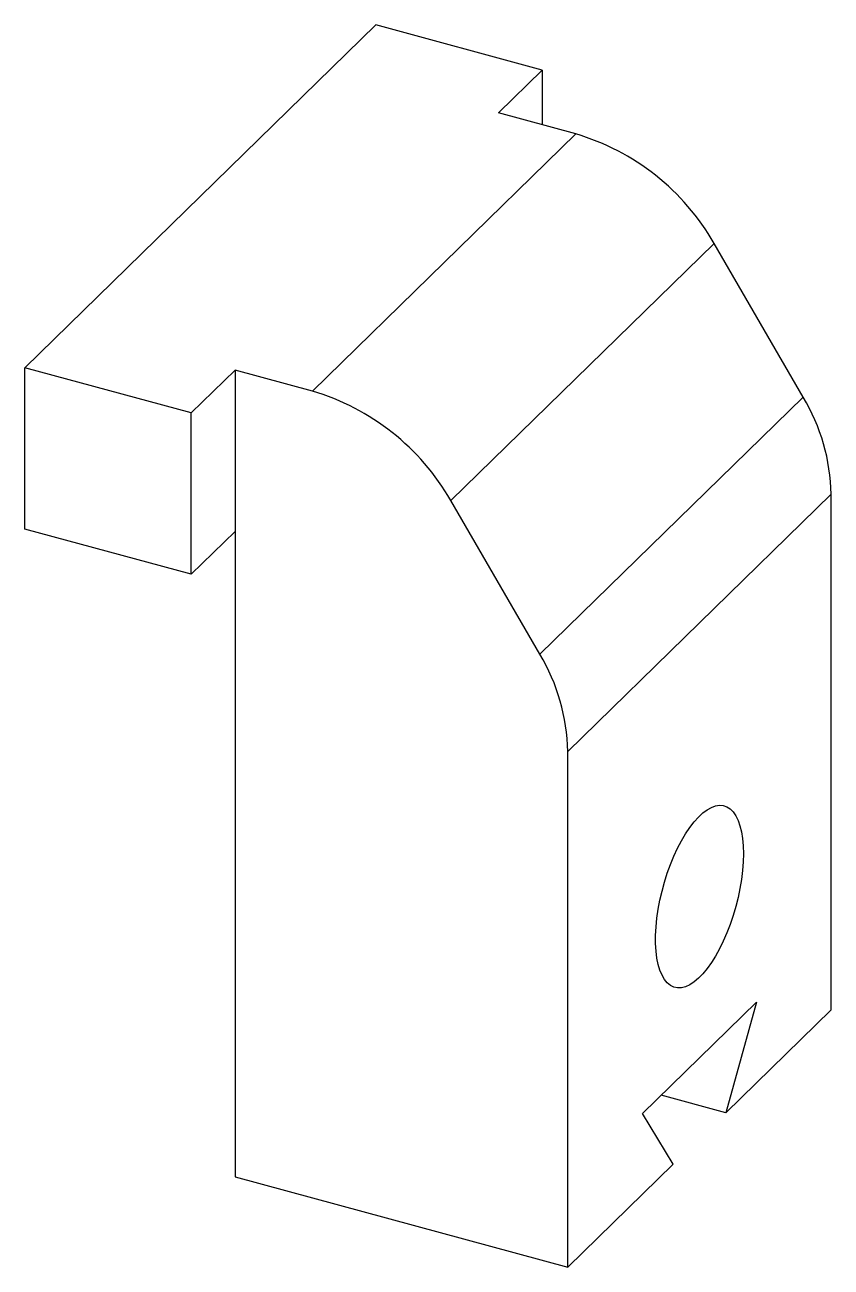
# Paper-space layout '_Trimetric' of a CAD drawing. Header units: millimetres. Extents: x -34 to 8.8, y -37.5 to 28.5.
import ezdxf

# ---------------------------------------------------------------- set-up
doc = ezdxf.new("R2010")
doc.units = ezdxf.units.MM

psp = doc.layouts.new('_Trimetric')

# ---------------------------------------------------------------- linework, layer by layer
at = {"color": 7, "linetype": 'Continuous', "lineweight": 25}
for p, q in [((-34.023, 10.294), (-15.355, 28.514)), ((-6.511, 26.11), (-15.355, 28.514)), ((-8.844, 23.833), (-6.511, 26.11)), ((-6.511, 26.11), (-6.511, 23.199)), ((-4.736, 22.716), (-8.844, 23.833)), ((-4.736, 22.716), (-18.736, 9.051)), ((2.622, 16.901), (-11.379, 3.235)), ((7.358, 8.732), (2.622, 16.901)), ((-25.179, 7.89), (-34.023, 10.294)), ((-34.023, 1.722), (-34.023, 10.294)), ((-25.179, 7.89), (-22.845, 10.168)), ((-22.845, 10.168), (-22.845, -32.691)), ((-18.736, 9.051), (-22.845, 10.168)), ((7.358, 8.732), (-6.643, -4.933)), ((-25.179, -0.682), (-25.179, 7.89)), ((-5.157, -10.093), (8.844, 3.572)), ((8.844, -23.833), (8.844, 3.572)), ((-6.643, -4.933), (-11.379, 3.235)), ((-25.179, -0.682), (-34.023, 1.722)), ((-22.845, 1.596), (-25.179, -0.682)), ((-5.157, -37.498), (-5.157, -10.093)), ((-1.19, -29.34), (4.877, -23.419)), ((4.877, -23.419), (3.244, -29.299)), ((8.844, -23.833), (3.244, -29.299)), ((3.244, -29.299), (-0.191, -28.365)), ((0.444, -32.032), (-1.19, -29.34)), ((0.444, -32.032), (-5.157, -37.498)), ((-22.845, -32.691), (-5.157, -37.498))]:
    psp.add_line(p, q, dxfattribs=at)
at = {"color": 7, "linetype": 'Continuous', "lineweight": 25, "flags": 128}
psp.add_lwpolyline([(4.177, -15.53), (4.166, -15.968), (4.131, -16.425), (4.074, -16.895), (3.994, -17.374), (3.893, -17.857), (3.772, -18.34), (3.631, -18.818), (3.473, -19.286), (3.299, -19.739), (3.11, -20.173), (2.908, -20.583), (2.696, -20.965), (2.476, -21.317), (2.249, -21.633), (2.018, -21.912), (1.786, -22.149), (1.554, -22.344), (1.325, -22.493), (1.101, -22.596), (0.884, -22.651), (0.677, -22.658), (0.482, -22.617), (0.3, -22.528), (0.133, -22.393), (-0.016, -22.211), (-0.147, -21.986), (-0.259, -21.72), (-0.349, -21.414), (-0.418, -21.073), (-0.464, -20.699), (-0.487, -20.296), (-0.487, -19.869), (-0.464, -19.421), (-0.418, -18.958), (-0.349, -18.482), (-0.259, -18), (-0.147, -17.517), (-0.016, -17.036), (0.133, -16.562), (0.3, -16.102), (0.482, -15.658), (0.677, -15.235), (0.884, -14.838), (1.101, -14.471), (1.325, -14.136), (1.554, -13.839), (1.786, -13.58), (2.018, -13.364), (2.249, -13.192), (2.476, -13.065), (2.696, -12.986), (2.908, -12.955), (3.11, -12.972), (3.299, -13.037), (3.473, -13.15), (3.631, -13.308), (3.772, -13.512), (3.893, -13.758), (3.994, -14.044), (4.074, -14.368), (4.131, -14.726), (4.166, -15.115), (4.177, -15.53)], dxfattribs=at)
at = {"color": 7, "linetype": 'Continuous', "lineweight": 25}
for centre, radius, start, end in [((-8.289, 10.658), 12.571, 29.77612, 73.58073), ((-22.29, -3.007), 12.571, 29.77612, 73.58073), ((-1.568, 3.367), 10.414, 1.12881, 31.00779), ((-15.569, -10.299), 10.414, 1.12881, 31.00779)]:
    psp.add_arc(centre, radius, start, end, dxfattribs=at)

doc.saveas('drawing.dxf')
